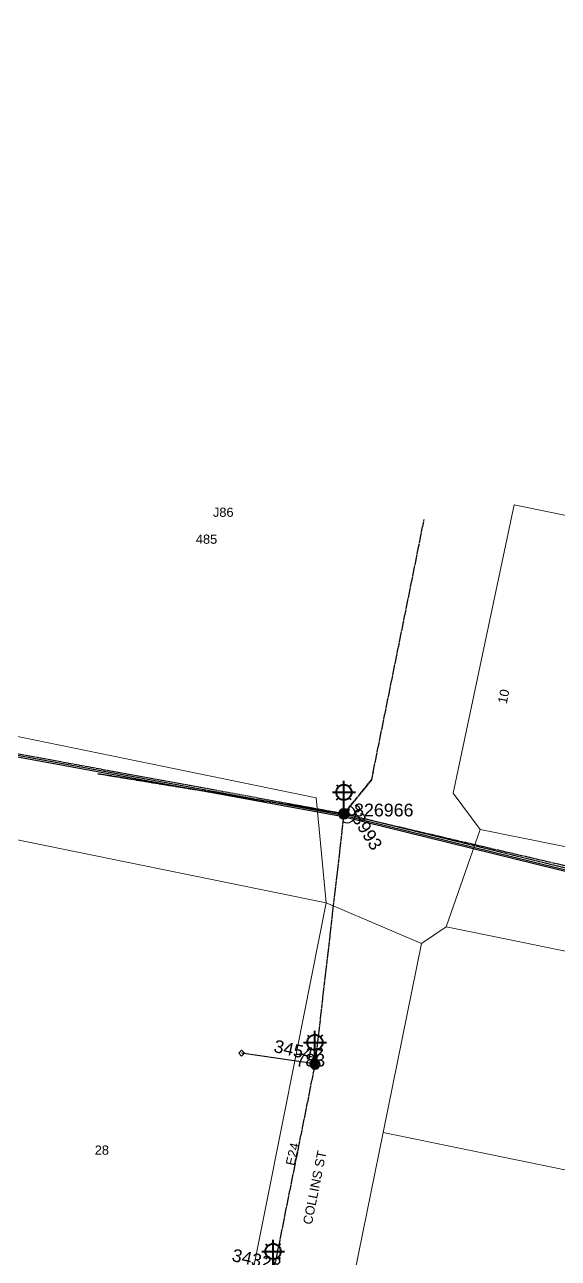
# Model space of a CAD drawing. Header units: metres. Extents: x 291879 to 294448, y 6259965 to 6261176.
# Drawn here: x 293899.6 to 294004.3, y 6260788 to 6261029.8 of the extents above; entities that cross this region are included whole.
import ezdxf
from ezdxf.enums import TextEntityAlignment as Align

# ---------------------------------------------------------------- set-up
doc = ezdxf.new("R2010")
doc.units = ezdxf.units.M
doc.linetypes.add('Cable Exist OH', pattern=[1, 1, 0])
doc.layers.get('0').update_dxf_attribs({"color": 6})
doc.layers.add('Cadastre Land Parcels_SP_EXT', color=9, linetype='Continuous', lineweight=5)
doc.layers.add('Cadastre Roads_SP_EXT', color=9, linetype='Continuous', lineweight=5)
for name, color, linetype in [('Equip_SP_SL_EXT', 7, 'Continuous'), ('Mains_HV_EXT', 7, 'Continuous'), ('Mains_LV_EXT', 7, 'Continuous'), ('Mains_SL_EXT', 7, 'Continuous'), ('Mains_TR_EXT', 7, 'Continuous'), ('Services_SP_EXT', 7, 'Continuous'), ('SupportsOH_SP_TR_HV_LV_SL_EXT', 7, 'Continuous')]:
    doc.layers.add(name, color=color, linetype=linetype)
doc.styles.add('iecARIAL', font='arial.ttf', dxfattribs={"height": 2})
doc.styles.add('POLE_LABEL', font='arial.ttf')
doc.styles.get("Standard").update_dxf_attribs({"font": 'arial.ttf'})
doc.linetypes.add('Cable E OH', pattern='A,9.4,["E",Standard,S=1.7,R=0,X=0,Y=-1],0', length=9.4)
doc.linetypes.add('Cable P UG', pattern='A,6,-0.5,["P",Standard,S=1.7,R=0,X=0.5,Y=-1],-2.9', length=9.4)

# ---------------------------------------------------------------- blocks, each defined once
blk = doc.blocks.new('SL_LANTERN_EXT')
at = {"lineweight": 40}
for p, q in [((-1.46, 5.68), (-1.06, 5.28)), ((0, 1.97), (0, 6.47)), ((1.46, 5.68), (1.06, 5.28)), ((-2.25, 4.22), (2.25, 4.22)), ((-1.46, 2.76), (-1.06, 3.16)), ((0, 0), (0, 2.72)), ((1.46, 2.76), (1.06, 3.16))]:
    blk.add_line(p, q, dxfattribs=at)
blk.add_circle((0, 4.22), 1.5, dxfattribs=at)
at = {"style": 'iecARIAL', "flags": 8}
blk.add_attdef('ASSET_NUM', (1.5, 1.5), '', height=2.5, dxfattribs=at)
for tag, p, height, flags in [('OPERATING_VOLTAGE', (0.98, -1.65), 0.2, 9), ('ORIENTATION', (0.98, -1.85), 0.2, 9), ('OWNED_BY', (0.98, -2.05), 0.2, 9), ('STATE', (0.98, -2.25), 0.2, 9), ('CONSTRUCTED_VOLTAGE', (0.98, -0.65), 0.2, 9), ('CONTROL_TYPE', (0.98, -0.85), 0.2, 9), ('LANTERN_PURPOSE', (0.98, -1.05), 0.2, 9), ('LANTERN_TYPE', (0.98, -1.25), 0.2, 9), ('NO_PHASES', (0.98, -1.45), 0.2, 9), ('USAGE', (0.98, -2.45), 0.2, 9), ('LNUMBER', (2.18, -3.25), 2.5, 8), ('CEXIST', (0.98, -2.65), 0.2, 9), ('CNEW', (0.98, -2.85), 0.2, 9), ('CNUMBER', (0.98, -3.05), 0.2, 9), ('CREMOVE', (0.98, -3.25), 0.2, 9), ('CREPLACE', (0.98, -3.45), 0.2, 9), ('LKINGHEIGHT', (0.98, -3.65), 0.2, 9), ('LBRACKET', (0.98, -3.85), 0.2, 9), ('LBRACKETVOCAB', (0.98, -4.05), 0.2, 9), ('LCATEGORY', (0.98, -4.25), 0.2, 9), ('LCHARGE1', (0.98, -4.45), 0.2, 9), ('LCHARGE1PERCENT', (0.98, -4.65), 0.2, 9), ('LCHARGE2', (0.98, -4.85), 0.2, 9), ('LCHARGE2PERCENT', (0.98, -5.05), 0.2, 9), ('LCHARGE3', (0.98, -5.25), 0.2, 9), ('LCHARGE3PERCENT', (0.98, -5.45), 0.2, 9), ('LEXIST', (0.98, -5.65), 0.2, 9), ('LLAMP', (0.98, -5.85), 0.2, 9), ('LLAMPVOCAB', (0.98, -6.05), 0.2, 9), ('LMAST', (0.98, -6.25), 0.2, 9), ('LMASTVOCAB', (0.98, -6.45), 0.2, 9), ('LNEW', (0.98, -6.65), 0.2, 9), ('LANTNUMBER', (0.98, -6.85), 0.2, 9), ('LOUTREACH', (0.98, -7.25), 0.2, 9), ('LOUTREACHVOCAB', (0.98, -7.45), 0.2, 9), ('STREETNAME', (0.98, -9.25), 0.2, 9), ('SUBURB', (0.98, -9.45), 0.2, 1), ('LRATECODE', (0.98, -7.65), 0.2, 9), ('LREMOVE', (0.98, -7.85), 0.2, 9), ('LREPLACE', (0.98, -8.05), 0.2, 9), ('LTYPE', (0.98, -8.25), 0.2, 9), ('LTYPEVOCAB', (0.98, -8.45), 0.2, 9), ('LEGEND', (0.98, -8.65), 0.2, 9), ('LOCATION', (0.98, -8.85), 0.2, 9), ('NOTES', (0.98, -9.05), 0.2, 9)]:
    blk.add_attdef(tag, p, '', height=height, dxfattribs=dict(flags=flags))
blk = doc.blocks.new('CCP_EXT')
at = {"flags": 9}
blk.add_attdef('NOTES', text='', height=0.2, dxfattribs=at).set_placement((0, -2), align=Align.MIDDLE_LEFT)
blk.add_wipeout([(0, 0.57), (0.57, 0), (0, -0.57), (-0.57, 0)])
blk.add_lwpolyline([(-0.57, 0), (0, 0.57), (0.57, 0), (0, -0.57), (-0.57, 0)])
at = {"flags": 1}
blk.add_attdef('Z', (0, 0), '', height=0.2, dxfattribs=at)
at = {"flags": 9}
for tag, p in [('CCP_TYPE', (0, 0)), ('CONSTRUCTED_VOLTAGE', (0, -0.2)), ('OPERATING_VOLTAGE', (0, -0.6)), ('ORIENTATION', (0, -0.8)), ('OWNED_BY', (0, -1)), ('STATE', (0, -1.8)), ('NO_PHASES', (0, -0.4)), ('USAGE', (0, -1.2)), ('LEGEND', (0, -1.4)), ('LIFE_SUPPORT', (0, -1.6))]:
    blk.add_attdef(tag, text='', height=0.2, dxfattribs=at).set_placement(p, align=Align.MIDDLE_LEFT)
blk = doc.blocks.new('POLE_EXT')
blk.add_hatch(color=256).paths.add_polyline_path([(-1, 0, 1), (1, 0, 1)])
blk.add_lwpolyline([(-1, 0, 1), (1, 0, 1)], format="xyb", close=True)
for tag, height, flags, p in [('pNumber', 2.5, 8, (-17.84, 2.07)), ('OWNED_BY', 0.2, 9, (1.35, -0.4)), ('SPECIAL_USE', 0.2, 9, (1.35, -0.8)), ('STATE', 0.2, 9, (1.35, -1)), ('cLV', 0.2, 9, (1.35, -1.4)), ('hDepth', 0.2, 9, (1.35, -1.6)), ('hDia', 0.2, 9, (1.35, -1.8)), ('cHV', 0.2, 9, (1.35, -2)), ('PARENT', 0.2, 9, (1.35, -0.6)), ('USAGE', 0.2, 9, (1.35, -1.2)), ('LBRACKET', 0.2, 9, (1.35, -2.2)), ('LExisting', 0.2, 9, (1.35, -2.4)), ('cLinedev', 0.2, 9, (1.35, -3.4)), ('pExisting', 0.2, 9, (1.35, -3.8)), ('pFooting', 0.2, 9, (1.35, -4.4)), ('pNew', 0.2, 9, (1.35, -4.6)), ('LANTNUMBER', 0.2, 9, (1.35, -2.6)), ('LOther', 0.2, 9, (1.35, -2.8)), ('LRemove', 0.2, 9, (1.35, -3)), ('LEGEND', 0.2, 9, (1.35, -3.2)), ('LOCATION', 0.2, 9, (1.35, -3.6)), ('PFNUMBER', 0.2, 9, (1.35, -4)), ('NEWPFNUMBER', 0.2, 9, (1.35, -4.2)), ('pRelocate', 0.2, 9, (1.35, -5)), ('pRemove', 0.2, 9, (1.35, -5.2)), ('pReplace', 0.2, 9, (1.35, -5.4)), ('pStay', 0.2, 9, (1.35, -5.6)), ('pType', 0.2, 9, (1.35, -5.8)), ('cspan', 0.2, 9, (1.35, -6)), ('STREETNAME', 0.2, 9, (1.35, -6.2)), ('SUBURB', 0.2, 9, (1.35, -6.4)), ('OPERATED_BY', 0.2, 9, (1.36, -7.01)), ('NOTES', 0.2, 9, (1.35, -6.6)), ('MAINTAINED_BY', 0.2, 9, (1.36, -6.81))]:
    blk.add_attdef(tag, text='', height=height, dxfattribs=dict(flags=flags)).set_placement(p, align=Align.MIDDLE_LEFT)
at = {"style": 'POLE_LABEL'}
for tag, height, flags, p in [('ASSET_NUM', 2.5, 8, (2, 2)), ('STRUCTURE_PLANT_NUMBER', 0.2, 9, (1.35, 0.03)), ('STREET_CODE', 0.2, 9, (1.35, -0.2))]:
    blk.add_attdef(tag, text='', height=height, dxfattribs=dict(at, flags=flags)).set_placement(p, align=Align.MIDDLE_LEFT)
at = {"flags": 1}
blk.add_attdef('Z', (1.35, -7.33), '', height=0.2, dxfattribs=at)

msp = doc.modelspace()

# ---------------------------------------------------------------- linework, layer by layer
at = {"layer": 'Cadastre Land Parcels_SP_EXT', "linetype": 'Continuous'}
for points in [[(294024.61, 6260929.75), (293995.61, 6260935.71), (293983.68, 6260879.2), (293988.95, 6260872.08), (294011.97, 6260867.41), (294021.37, 6260913.79), (294024.61, 6260929.75)], [(293958.79, 6260857.71), (293890.75, 6260871.56), (293884.78, 6260842.03), (293878.77, 6260812.48), (293872.77, 6260783.01), (293889.86, 6260779.56), (293906.66, 6260776.16), (293923.72, 6260772.71), (293941.11, 6260769.2), (293947.05, 6260798.84), (293952.96, 6260828.35), (293958.79, 6260857.71)], [(294044.1, 6260840.27), (294028.6, 6260843.47), (294011.37, 6260847.01), (293994.85, 6260850.41), (293982.33, 6260852.96), (293977.47, 6260849.74), (293969.97, 6260812.65), (293986.49, 6260809.29), (294020.2, 6260802.36), (294035.79, 6260799.16), (294044.1, 6260840.27)], [(294035.79, 6260799.16), (294020.2, 6260802.36), (293986.49, 6260809.29), (293969.97, 6260812.65), (293962.71, 6260777.03), (294001.69, 6260769.03), (294016.62, 6260765.95), (294031.66, 6260762.86), (294046.59, 6260759.78), (294051.29, 6260758.83), (294055.03, 6260776.96), (294052.28, 6260795.77), (294035.79, 6260799.16)]]:
    msp.add_lwpolyline(points, close=True, dxfattribs=at)
at = {"layer": 'Cadastre Roads_SP_EXT', "linetype": 'Continuous'}
msp.add_lwpolyline([(293890.75, 6260871.56), (293958.79, 6260857.71), (293957.78, 6260868.02), (293956.78, 6260878.29), (293924.38, 6260884.94), (293906.51, 6260888.6), (293888.63, 6260892.27)], dxfattribs=at)
msp.add_lwpolyline([(293982.33, 6260852.96), (293994.85, 6260850.41), (294011.37, 6260847.01), (294028.6, 6260843.47), (294031.08, 6260842.96), (294033.48, 6260863.05), (294031.94, 6260863.36), (294022.28, 6260865.32), (294019.31, 6260865.92), (294011.97, 6260867.41), (293988.95, 6260872.08), (293985.56, 6260862.3), (293982.33, 6260852.96)], close=True, dxfattribs=at)
at = {"layer": 'Mains_HV_EXT', "linetype": 'Cable E OH'}
msp.add_lwpolyline([(294008.07, 6260863.21), (293962.11, 6260874.53), (293869.3, 6260891.54), (293783.47, 6260912.96), (293697.38, 6260923.18), (293625.22, 6260934.21), (293535.12, 6260948.88), (293451.11, 6260961.11), (293379.73, 6260974.73), (293314.6, 6260981.9), (293232.39, 6260995.09), (293160.47, 6261005.09), (293085.09, 6261016.38), (293085.04, 6261016.38), (293000.37, 6261029.48)], dxfattribs=at)
at = {"layer": 'Mains_HV_EXT', "linetype": 'Cable P UG'}
msp.add_lwpolyline([(294008.14, 6260863.5), (293962.18, 6260874.83), (293869.37, 6260891.84), (293783.53, 6260913.25), (293697.42, 6260923.48), (293625.26, 6260934.5), (293535.17, 6260949.18), (293451.16, 6260961.41), (293379.77, 6260975.03), (293314.65, 6260982.2), (293232.43, 6260995.38), (293160.38, 6261005.4), (293085.17, 6261016.68), (293000.41, 6261029.78)], dxfattribs=at)
at = {"layer": 'Mains_HV_EXT', "linetype": 'Cable Exist OH'}
for points in [[(293914, 6260882.98), (293962.24, 6260875.12)], [(293967.71, 6260881.86), (293962.24, 6260875.12)], [(293962.24, 6260875.12), (294016.81, 6260862.37)]]:
    msp.add_lwpolyline(points, dxfattribs=at)
at = {"layer": 'Mains_LV_EXT', "linetype": 'Cable Exist OH'}
for points in [[(293914, 6260882.98), (293962.24, 6260875.12)], [(293962.24, 6260875.12), (293967.71, 6260881.86), (293968.02, 6260883.41)], [(293962.24, 6260875.12), (293956.57, 6260826.1)], [(293962.24, 6260875.12), (294016.81, 6260862.37)], [(293956.57, 6260826.1), (293948.37, 6260785.15)]]:
    msp.add_lwpolyline(points, dxfattribs=at)
at = {"layer": 'Mains_LV_EXT', "linetype": 'Continuous'}
msp.add_lwpolyline([(293962.04, 6260873.59, 1.116065), (293963.35, 6260876.6)], format="xyb", dxfattribs=at)
at = {"layer": 'Mains_SL_EXT', "linetype": 'Cable Exist OH'}
for points in [[(293962.24, 6260875.12), (293967.71, 6260881.86), (293977.99, 6260932.83)], [(293962.24, 6260875.12), (293914, 6260882.98)], [(293962.24, 6260875.12), (294016.81, 6260862.37)], [(293956.57, 6260826.1), (293948.37, 6260785.15)]]:
    msp.add_lwpolyline(points, dxfattribs=at)
at = {"layer": 'Mains_TR_EXT', "linetype": 'Cable Exist OH'}
msp.add_lwpolyline([(294008.38, 6260863.82), (293962.24, 6260875.12), (293869.43, 6260892.13), (293783.58, 6260913.55)], dxfattribs=at)

# ---------------------------------------------------------------- block references
at = {"layer": 'Equip_SP_SL_EXT'}
ref = msp.add_blockref('SL_LANTERN_EXT', (293962.24, 6260875.12), dxfattribs=at)
ref.add_attrib('ASSET_NUM', '33993', dxfattribs={"layer": '0', "height": 2.5, "rotation": 301.8663, "style": 'iecARIAL'}).set_placement((293963.74, 6260876.62), align=Align.MIDDLE_LEFT)
ref = msp.add_blockref('SL_LANTERN_EXT', (293956.57, 6260826.1), dxfattribs=at)
ref.add_attrib('ASSET_NUM', '34547', dxfattribs={"layer": '0', "height": 2.5, "rotation": 347.5417, "style": 'iecARIAL'}).set_placement((293958.07, 6260827.6), align=Align.MIDDLE_RIGHT)
ref = msp.add_blockref('SL_LANTERN_EXT', (293948.37, 6260785.15), dxfattribs=at)
ref.add_attrib('ASSET_NUM', '34328', dxfattribs={"layer": '0', "height": 2.5, "rotation": 347.5833, "style": 'iecARIAL'}).set_placement((293949.87, 6260786.65), align=Align.MIDDLE_RIGHT)
at = {"layer": 'SupportsOH_SP_TR_HV_LV_SL_EXT'}
ref = msp.add_blockref('POLE_EXT', (293962.24, 6260875.12), dxfattribs=at)
ref.add_attrib('ASSET_NUM', '826966', dxfattribs={"layer": '0', "height": 2.5, "style": 'POLE_LABEL'}).set_placement((293964.24, 6260875.87), align=Align.MIDDLE_LEFT)
ref = msp.add_blockref('POLE_EXT', (293956.57, 6260826.1), dxfattribs=dict(at, rotation=359.977090782763))
ref.add_attrib('ASSET_NUM', '783', dxfattribs={"layer": '0', "height": 2.5, "rotation": 359.935, "style": 'POLE_LABEL'}).set_placement((293958.57, 6260826.85), align=Align.MIDDLE_RIGHT)

# ---------------------------------------------------------------- texts
at = {"layer": 'Cadastre Land Parcels_SP_EXT'}
msp.add_text('10', height=1.8, rotation=78.5791, dxfattribs=at).set_placement((293994.17, 6260896.59))
msp.add_text('28', height=1.8, dxfattribs=at).set_placement((293913.38, 6260808.33))
at = {"layer": 'Cadastre Roads_SP_EXT'}
msp.add_text('COLLINS ST', height=1.8, rotation=78.6005, dxfattribs=at).set_placement((293955.95, 6260794.51))
at = {"layer": 'Mains_LV_EXT'}
msp.add_text('E24', height=1.8, rotation=77.5926, dxfattribs=at).set_placement((293952.56, 6260806.06))
at = {"layer": 'Mains_TR_EXT'}
msp.add_text('J86', height=1.8, rotation=0.0289, dxfattribs=at).set_placement((293936.56, 6260933.33))
msp.add_text('485', height=1.8, dxfattribs=at).set_placement((293933.21, 6260928.05))

# ---------------------------------------------------------------- next in the draw order: block references
at = {"layer": 'Services_SP_EXT'}
msp.add_blockref('CCP_EXT', (293942.18, 6260828.23), dxfattribs=at)

# ---------------------------------------------------------------- next in the draw order: linework, layer by layer
at = {"layer": 'Cadastre Roads_SP_EXT', "linetype": 'Continuous'}
msp.add_lwpolyline([(293977.47, 6260849.74), (293966.77, 6260854.31), (293958.79, 6260857.71), (293952.96, 6260828.35), (293947.05, 6260798.84), (293941.11, 6260769.2), (293936.08, 6260744.05), (293944.04, 6260742.11), (293955.03, 6260739.43), (293959.37, 6260760.68), (293962.71, 6260777.03), (293969.97, 6260812.65), (293977.47, 6260849.74)], close=True, dxfattribs=at)
at = {"layer": 'Services_SP_EXT'}
msp.add_lwpolyline([(293956.57, 6260826.1), (293942.18, 6260828.23)], dxfattribs=at)

doc.saveas('drawing.dxf')
